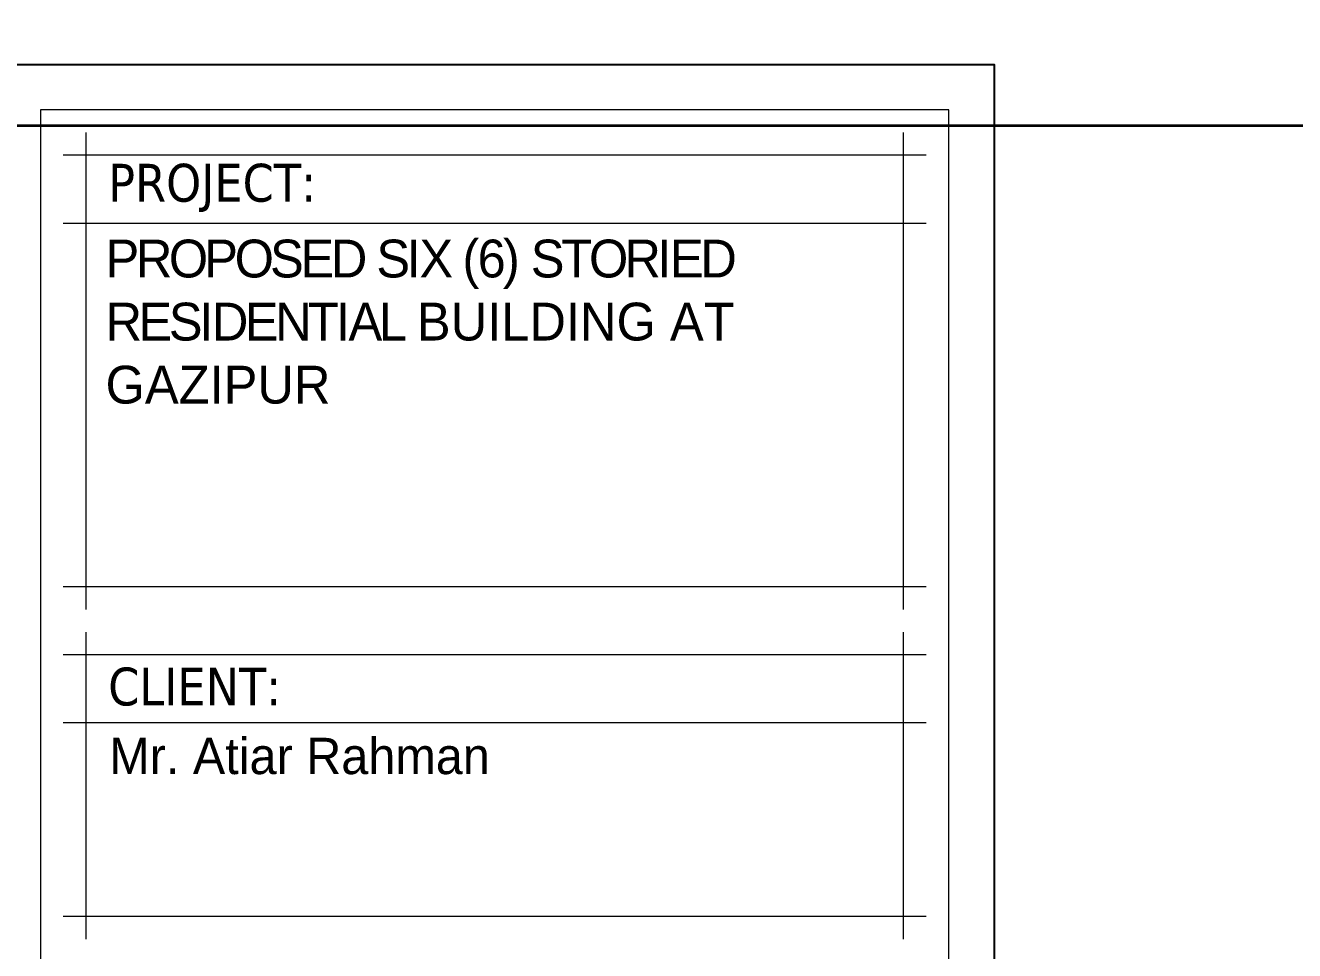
# Model space of a CAD drawing. Header units: inches. Extents: x 109699 to 44449955, y -10987 to 15824140.
# Drawn here: x 223346.9 to 223728.3, y -1229.9 to -951.7 of the extents above; entities that cross this region are included whole.
import ezdxf

# ---------------------------------------------------------------- set-up
doc = ezdxf.new("R2010")
doc.units = ezdxf.units.IN
doc.header["$LTSCALE"] = 5
doc.header["$MEASUREMENT"] = 0
for name, color, linetype, lineweight in [('BORDER', 7, 'Continuous', 5), ('cloumn', 253, 'Continuous', 60), ('collum', 8, 'Continuous', 70), ('Title box', 7, 'Continuous', 9)]:
    doc.layers.add(name, color=color, linetype=linetype, lineweight=lineweight)
doc.layers.add('illustr-FURNITURE', color=34, linetype='Continuous')
doc.styles.add('DIM', font='tahoma.ttf')

# ---------------------------------------------------------------- blocks, each defined once
blk = doc.blocks.new('s 1')
at = {"layer": 'BORDER', "lineweight": 25, "ltscale": 20, "elevation": -0.1}
blk.add_lwpolyline([(177018.64, -26462.6), (180471.8, -26462.6), (180471.8, -28793.65), (177018.64, -28793.65)], close=True, dxfattribs=at)
blk.add_lwpolyline([(177018.64, -26462.6), (180471.8, -26462.6), (180471.8, -28793.65), (177018.64, -28793.65)], close=True, dxfattribs=at)
blk.add_lwpolyline([(177018.64, -26462.6), (180471.8, -26462.6), (180471.8, -28793.65), (177018.64, -28793.65)], close=True, dxfattribs=at)
at = {"layer": 'Title box', "elevation": -0.1}
blk.add_lwpolyline([(180078.05, -28775.1), (180453.05, -28775.1), (180453.05, -26481.35), (180078.05, -26481.35)], close=True, dxfattribs=at)
for points in [[(180096.8, -26490.73), (180096.8, -26687.68)], [(180434.3, -26687.68), (180434.3, -26490.73)], [(180443.68, -26500.1), (180087.43, -26500.1)], [(180443.68, -26528.23), (180087.43, -26528.23)], [(180443.68, -26678.3), (180087.43, -26678.3)], [(180096.8, -26697.05), (180096.8, -26823.91)], [(180434.3, -26823.91), (180434.3, -26697.05)], [(180443.68, -26706.43), (180087.43, -26706.43)], [(180443.68, -26734.55), (180087.43, -26734.55)], [(180443.68, -26814.54), (180087.43, -26814.54)]]:
    blk.add_lwpolyline(points, dxfattribs=at)
at = {"layer": 'Title box', "attachment_point": 1, "style": 'DIM'}
for s, insert, char_height, width in [('PROJECT:', (180105.98, -26503.62, -0.1), 15.625, 229.3841), ('\\pi-150.1,l150.1,t150.1;{\\fCentury Gothic|b0|i0|c0|p34;\\T0.9;PROPOSED SIX (6) STORIED\\PRESIDENTIAL \\T1;BUILDING AT \\PGAZIPUR}', (180104.9, -26534.93, -0.1), 15.625, 373.8079), ('CLIENT:', (180105.98, -26711.7, -0.1), 15.625, 229.3841), ('{\\fCentury Gothic|b0|i0|c0|p34;\\H1.01x;Mr. Atiar Rahman\\P} ', (180106.41, -26740.7, -0.1), 14.85, 322.866)]:
    blk.add_mtext(s, dxfattribs=dict(at, insert=insert, char_height=char_height, width=width))

msp = doc.modelspace()

# ---------------------------------------------------------------- linework, layer by layer
at = {"layer": 'cloumn', "ltscale": 0.5}
msp.add_circle((222440.16, -2795.27), 2395.67, dxfattribs=at)
at = {"layer": 'illustr-FURNITURE', "color": 114, "lineweight": 35, "ltscale": 0.5, "true_color": 0x139b48}
msp.add_lwpolyline([(183869.32, -981.79), (229993.15, -981.79), (229993.15, -5921.41), (183869.32, -5921.41)], close=True, dxfattribs=at)

# ---------------------------------------------------------------- block references
at = {"layer": 'collum', "color": 0, "xscale": 0.7278336000000003, "yscale": 0.7278336000000003, "zscale": 0.7278336000000003}
msp.add_blockref('s 1', (92284.56, 18296.89, 0.08), dxfattribs=at)

doc.saveas('drawing.dxf')
